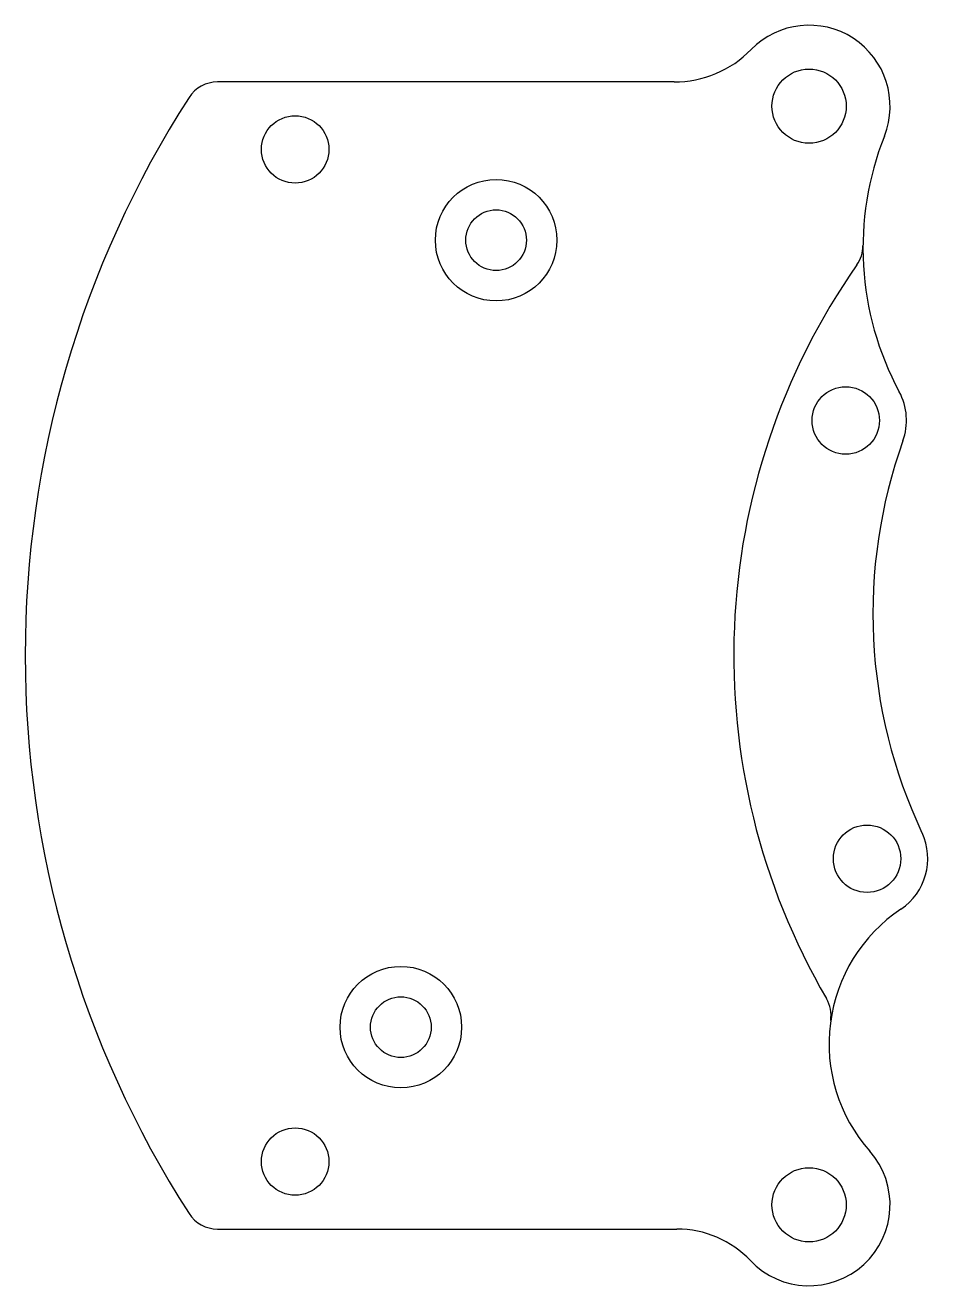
# Model space of a CAD drawing. Header units: millimetres. Extents: x -11.5 to 1.9, y -0.8 to 17.8.
import ezdxf

# ---------------------------------------------------------------- set-up
doc = ezdxf.new("R2010")
doc.units = ezdxf.units.MM

msp = doc.modelspace()

# ---------------------------------------------------------------- linework, layer by layer
at = {"color": 7, "linetype": 'Continuous', "lineweight": 25}
for p, q in [((-1.838, 17), (-8.605, 17)), ((-8.605, 0), (-1.795, 0))]:
    msp.add_line(p, q, dxfattribs=at)
for centre, radius in [((0.163, 16.641), 0.55), ((-7.453, 16), 0.5), ((-4.475, 14.655), 0.9), ((-4.475, 14.655), 0.45), ((0.706, 11.983), 0.5), ((1.022, 5.488), 0.5), ((-5.887, 2.992), 0.9), ((-5.887, 2.992), 0.45), ((-7.453, 1), 0.5), ((0.163, 0.359), 0.55)]:
    msp.add_circle(centre, radius, dxfattribs=at)
for centre, radius, start, end in [((0.163, 16.641), 1.2, 338.3756, 135.5988), ((-1.838, 18.6), 1.6, 270, 315.5988), ((-8.605, 16.5), 0.5, 90, 147.2796), ((3.847, 8.5), 15.3, 147.2796, 212.7204), ((5.461, 14.54), 4.5, 158.3756, 208.2719), ((0.461, 14.576), 0.5, 325.0229, 359.5862), ((9.147, 8.5), 10.1, 145.0229, 210.2262), ((0.706, 11.983), 0.9, 340.2967, 28.2719), ((8.708, 9.117), 7.6, 160.2967, 205.2749), ((1.022, 5.488), 0.9, 303.8086, 25.2749), ((2.858, 2.746), 2.4, 123.8086, 221.5244), ((-0.012, 3.164), 0.5, 351.7102, 30.2262), ((0.163, 0.359), 1.2, 223.5159, 41.5244), ((-8.605, 0.5), 0.5, 212.7204, 270), ((-1.795, -1.5), 1.5, 43.5159, 90)]:
    msp.add_arc(centre, radius, start, end, dxfattribs=at)

doc.saveas('drawing.dxf')
